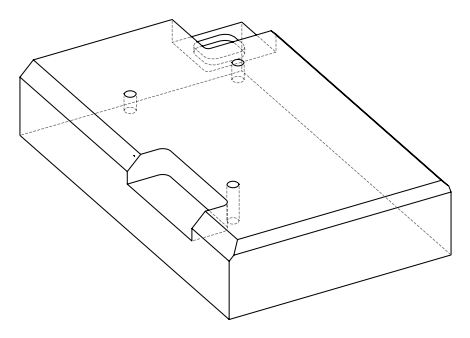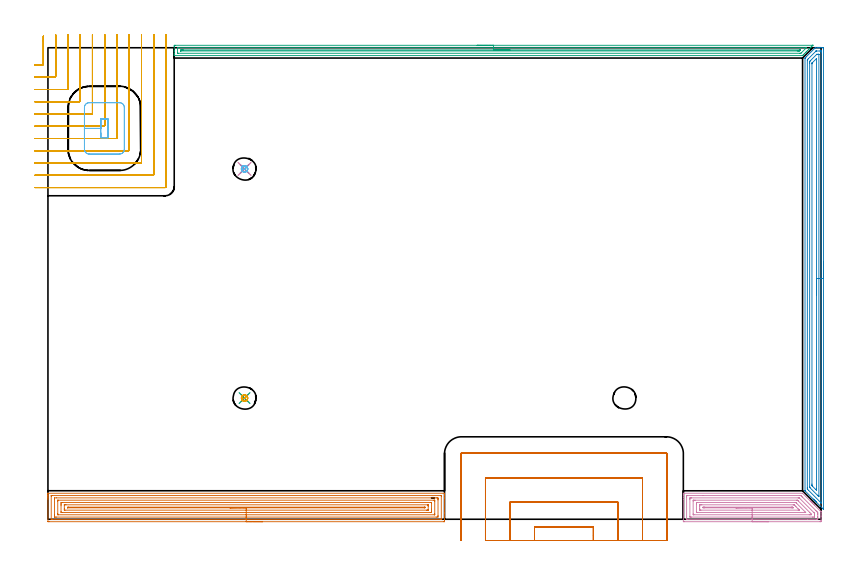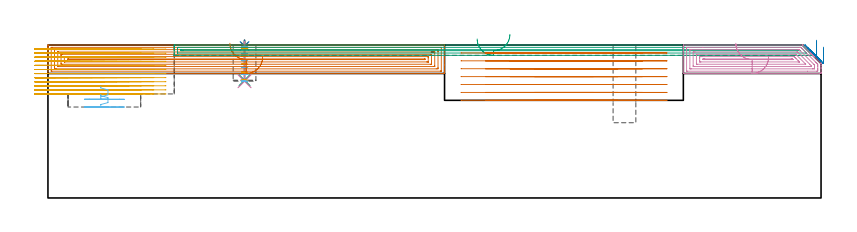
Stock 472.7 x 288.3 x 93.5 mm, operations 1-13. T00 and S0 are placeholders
(PLAN: 15 operations, 7 tool changes, 84.8 min)
(1 SPOT_DRILL | STEP1POCKET | NXT0321_9005460120000 | 0.03 min | 3 mm3)
(2 SPOT_DRILL_1 | STEP1POCKET_2 | NXT0321_9005460120000 | 0.03 min | 2 mm3)
(3 DRILL_BLIND_HOLE_INTO_CENTER | STEP1POCKET | NXT0301_128 | 0.1 min | 2297 mm3)
(4 DRILL_BLIND_HOLE_INTO_CENTER_1 | STEP1POCKET_2 | NXT0301_128 | 0.1 min | 2365 mm3)
(5 MILL_ROUGH_BLIND_HOLE_CONTOUR | STEP1POCKET | NXT0201_010 | Spiral | 0.4 min | 958 mm3)
(6 MILL_ROUGH_BLIND_HOLE_CONTOUR_1 | STEP1POCKET_2 | NXT0201_010 | Spiral | 0.48 min | 981 mm3)
(7 AREA_MILL | FG_CHAMFER_SURFACE | UGT0205_001 | 13.79 min | 37856 mm3)
(8 AREA_MILL_1 | FG_CHAMFER_SURFACE_1 | UGT0205_001 | 9.08 min | 18333 mm3)
(9 AREA_MILL_2 | FG_CHAMFER_SURFACE_2 | UGT0205_001 | 9.46 min | 7741 mm3)
(10 AREA_MILL_3 | FG_CHAMFER_SURFACE_3 | UGT0205_001 | 4.71 min | 13104 mm3)
(11 MILL_CORNER_NOTCH_RECTANGULAR | CORNER_NOTCH_RECTANGULAR | NXT0201_010 | Follow Part, ap 2.5, ae 75% | 29.21 min | 208651 mm3)
(12 MILL_RECTANGULAR_POCKET | POCKET_RECTANGULAR_STRAIGHT | UGT0201_094 | Follow Part, ap 5, ae 75% | 0.85 min | 17128 mm3)
(13 MILL_SLOT | SLOT_PARTIAL_RECTANGULAR | UGT0201_094 | Follow Part, ap 5, ae 75% | 15.19 min | 244920 mm3)
(14 MILL_BLIND_HOLE_FROM_SOLID_MATERIAL | STEP1POCKET_1 | NXT0201_010 | Spiral | 1.18 min | 7179 mm3)
(15 BORE_BLIND_HOLE | STEP1POCKET_1 | UGT0332_073 | 0.2 min | 0 mm3)
(TOOL NXT0321_9005460120000 | NC Spot Drill, 142deg, 12mm, Carbide, Uncoated | D12 PA142 FL30 Z2)
(TOOL NXT0301_128 | Carbide Drill 12mm [861.1-1200-036A1-GP GC34] | D12 PA150 FL37.4 Z2)
(TOOL NXT0201_010 | ENDMILL 10mm [2P460-1000-NA 1630] | D10 FL30 Z6)
(TOOL UGT0205_001 | Chamfer Mill 20 x 3 x 45 deg. | D20 FL50 Z2)
(TOOL UGT0201_094 | End mill 20 mm | D20 FL38 Z4)
(TOOL UGT0332_073 | 13.8 mm Rough Boring Bar | D13.8)
(OP 1 SPOT_DRILL)
G17 G21 G94 G90
T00 M6
G54
G17 G0 G90 X120.2 Y74.1 S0 M3
G43 Z103.5 H0
G94 G81 G98 Z92.902 F250. R96.5
G80
M5
M2
(OP 2 SPOT_DRILL_1)
G17 G21 G94 G90
T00 M6
G54
G17 G0 G90 X120.2 Y214.2 S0 M3
G43 Z103.5 H0
G94 G81 G98 Z92.902 F250. R96.5
G80
M5
M2
(OP 3 DRILL_BLIND_HOLE_INTO_CENTER)
G17 G21 G94 G90
T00 M6
G54
G17 G0 G90 X120.2 Y74.1 S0 M3
G43 Z103.5 H1
G94 G81 G98 Z72. F250. R95.5
G80
M5
M2
(OP 4 DRILL_BLIND_HOLE_INTO_CENTER_1)
G17 G21 G94 G90
T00 M6
G54
G17 G0 G90 X120.2 Y214.2 S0 M3
G43 Z103.5 H1
G94 G81 G98 Z71.4 F250. R95.5
G80
M5
M2
(OP 5 MILL_ROUGH_BLIND_HOLE_CONTOUR)
G17 G21 G94 G90
T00 M6
G54
G17 G0 G90 X120.2 Y74.1 S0 M3
G43 Z103.5 H1
Z91.6
G94 G3 X120.716 Y75.534 R0.81 F250.
X118.698 Y75.343 R1.434
X118.957 Y72.598 R1.95
X118.698 Y75.343 R-1.95
X118.827 Y73.97 R0.975
X120.2 Y74.1 R0.975
G0 Z86.7
G3 X120.716 Y75.534 R0.81
X118.698 Y75.343 R1.434
X118.957 Y72.598 R1.95
X118.698 Y75.343 R-1.95
X118.827 Y73.97 R0.975
X120.2 Y74.1 R0.975
G0 Z81.8
G3 X120.716 Y75.534 R0.81
X118.698 Y75.343 R1.434
X118.957 Y72.598 R1.95
X118.698 Y75.343 R-1.95
X118.827 Y73.97 R0.975
X120.2 Y74.1 R0.975
G0 Z76.9
G3 X120.716 Y75.534 R0.81
X118.698 Y75.343 R1.434
X118.957 Y72.598 R1.95
X118.698 Y75.343 R-1.95
X118.827 Y73.97 R0.975
X120.2 Y74.1 R0.975
G0 Z72.
G3 X120.716 Y75.534 R0.81
X118.698 Y75.343 R1.434
X118.957 Y72.598 R1.95
X118.698 Y75.343 R-1.95
X118.827 Y73.97 R0.975
X120.2 Y74.1 R0.975
G0 Z103.5
M5
M2
(OP 6 MILL_ROUGH_BLIND_HOLE_CONTOUR_1)
G17 G21 G94 G90
T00 M6
G54
G17 G0 G90 X120.2 Y214.2 S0 M3
G43 Z103.5 H1
Z92.317
G94 G3 X120.716 Y215.634 R0.81 F250.
X118.698 Y215.443 R1.434
X118.957 Y212.698 R1.95
X118.698 Y215.443 R-1.95
X118.827 Y214.07 R0.975
X120.2 Y214.2 R0.975
G0 Z88.133
G3 X120.716 Y215.634 R0.81
X118.698 Y215.443 R1.434
X118.957 Y212.698 R1.95
X118.698 Y215.443 R-1.95
X118.827 Y214.07 R0.975
X120.2 Y214.2 R0.975
G0 Z83.95
G3 X120.716 Y215.634 R0.81
X118.698 Y215.443 R1.434
X118.957 Y212.698 R1.95
X118.698 Y215.443 R-1.95
X118.827 Y214.07 R0.975
X120.2 Y214.2 R0.975
G0 Z79.767
G3 X120.716 Y215.634 R0.81
X118.698 Y215.443 R1.434
X118.957 Y212.698 R1.95
X118.698 Y215.443 R-1.95
X118.827 Y214.07 R0.975
X120.2 Y214.2 R0.975
G0 Z75.583
G3 X120.716 Y215.634 R0.81
X118.698 Y215.443 R1.434
X118.957 Y212.698 R1.95
X118.698 Y215.443 R-1.95
X118.827 Y214.07 R0.975
X120.2 Y214.2 R0.975
G0 Z71.4
G3 X120.716 Y215.634 R0.81
X118.698 Y215.443 R1.434
X118.957 Y212.698 R1.95
X118.698 Y215.443 R-1.95
X118.827 Y214.07 R0.975
X120.2 Y214.2 R0.975
G0 Z103.5
M5
M2
(OP 7 AREA_MILL)
G17 G21 G94 G90
T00 M6
G54
G17 G0 G90 X131.25 Y-1.5 S1061 M3
G43 Z103.5 H0
Z86.1
G94 G1 X131.212 Z85.228 F250.
X131.098 Z84.364
X130.909 Z83.512
X130.647 Z82.68
X130.313 Z81.874
X129.91 Z81.1
X129.442 Z80.364
X128.91 Z79.672
X128.321 Z79.029
X127.678 Z78.44
X126.986 Z77.908
X126.25 Z77.44
X125.476 Z77.037
X124.67 Z76.703
X123.838 Z76.441
X122.986 Z76.252
X122.122 Z76.138
X121.25 Z76.1
X0.621
X0.106 Y-1.495 Z76.103
X0.01 Y-1.492 Z76.106
X0. Y-1.391 Z76.207
Y12.286 Z89.881
Y12.895 Z90.489
Y13.43 Z91.026
Y13.771 Z91.367
Y14.306 Z91.902
Y14.647 Z92.242
Y15.33 Z92.929
Y15.607 Z93.206
X0.003 Y15.755 Z93.348
X0.01 Y15.897 Z93.488
X0.174 Y15.9 Z93.5
X242.326
X242.49 Y15.897 Z93.488
X242.497 Y15.756 Z93.348
X242.5 Y15.606 Z93.206
Y15.329 Z92.929
Y14.647 Z92.242
Y13.43 Z91.026
Y12.895 Z90.489
Y3.829 Z81.427
Y-0.247 Z77.35
Y-0.515 Z77.083
X242.495 Y-1.123 Z76.474
X242.49 Y-1.493 Z76.105
X242.26 Y-1.497 Z76.102
X241.879 Y-1.5 Z76.1
X121.25
Y-0.086 Z77.514
X2.408 Y-0.085 Z77.515
X2.242 Y-0.084 Z77.516
X2.054 Y-0.08 Z77.52
X2.015 Y-0.079 Z77.521
X2.009 Y-0.054 Z77.546
X2.005 Y-0.023 Z77.578
X2.001 Y0.152 Z77.752
X2. Y14.17 Z91.77
X2.002 Y14.304 Z91.904
X2.006 Y14.411 Z92.011
X2.01 Y14.476 Z92.076
X2.045 Y14.479 Z92.079
X2.408 Y14.484 Z92.084
X2.573 Y14.485 Z92.085
X240.092
X240.258 Y14.484 Z92.084
X240.446 Y14.48 Z92.08
X240.485 Y14.479 Z92.079
X240.491 Y14.454 Z92.054
X240.495 Y14.422 Z92.022
X240.499 Y14.248 Z91.848
X240.5 Y0.229 Z77.829
X240.498 Y0.096 Z77.696
X240.494 Y-0.011 Z77.589
X240.49 Y-0.076 Z77.524
X240.455 Y-0.079 Z77.521
X240.092 Y-0.084 Z77.516
X239.927 Y-0.085 Z77.515
X121.25 Y-0.086 Z77.514
Y1.328 Z78.928
X5.089 Y1.329 Z78.929
X4.374 Y1.33 Z78.93
X4.195 Y1.332 Z78.932
X4.024 Y1.335 Z78.935
X4.01 Y1.505 Z79.105
X4.003 Y1.693 Z79.293
X4. Y2.381 Z79.981
Y2.572 Z80.172
X4.001 Y12.209 Z89.809
X4.01 Y12.895 Z90.495
X4.022 Y13.064 Z90.664
X5.089 Y13.071 Z90.671
X237.411
X238.126 Y13.07 Z90.67
X238.305 Y13.068 Z90.668
X238.476 Y13.065 Z90.665
X238.49 Y12.895 Z90.495
X238.497 Y12.707 Z90.307
X238.5 Y12.019 Z89.619
Y11.828 Z89.428
X238.499 Y2.191 Z79.791
X238.49 Y1.505 Z79.105
X238.478 Y1.336 Z78.936
X237.411 Y1.329 Z78.929
X121.25 Y1.328 Z78.928
Y2.743 Z80.343
X6.507
X6.143 Y2.744 Z80.344
X6.081 Y2.746 Z80.346
X6.023 Y2.749 Z80.349
X6.01 Y2.831 Z80.431
X6. Y3.24 Z80.84
Y3.257 Z80.857
Y11.125 Z88.725
X6.003 Y11.572 Z89.172
X6.006 Y11.625 Z89.225
X6.009 Y11.646 Z89.246
X6.037 Y11.65 Z89.25
X6.176 Y11.654 Z89.254
X6.351 Y11.657 Z89.257
X235.993
X236.357 Y11.656 Z89.256
X236.419 Y11.654 Z89.254
X236.477 Y11.651 Z89.251
X236.49 Y11.569 Z89.169
X236.5 Y11.16 Z88.76
Y11.143 Z88.743
Y3.275 Z80.875
X236.497 Y2.828 Z80.428
X236.494 Y2.775 Z80.375
X236.491 Y2.754 Z80.354
X236.463 Y2.75 Z80.35
X236.324 Y2.745 Z80.345
X236.149 Y2.743 Z80.343
X121.25
Y4.157 Z81.757
X8.639
X8.223 Y4.161 Z81.761
X8.024 Y4.164 Z81.764
X8.01 Y4.275 Z81.875
X8.002 Y4.782 Z82.382
X8. Y8.288 Z85.888
Y9.164 Z86.764
X8.002 Y9.39 Z86.99
X8.009 Y10.031 Z87.631
X8.02 Y10.236 Z87.836
X8.687 Y10.243 Z87.843
X233.861
X234.277 Y10.239 Z87.839
X234.476 Y10.236 Z87.836
X234.49 Y10.125 Z87.725
X234.498 Y9.618 Z87.218
X234.5 Y6.112 Z83.712
Y5.236 Z82.836
X234.498 Y5.01 Z82.61
X234.491 Y4.368 Z81.968
X234.48 Y4.164 Z81.764
X233.813 Y4.157 Z81.757
X121.25
Y5.571 Z83.171
X10.45 Y5.572 Z83.172
X10.129 Y5.573 Z83.173
X10.038 Y5.576 Z83.176
X10.016 Y5.578 Z83.178
X10.01 Y5.586 Z83.186
X10.006 Y5.621 Z83.221
X10.002 Y5.739 Z83.339
X10.001 Y5.886 Z83.486
X10. Y6.327 Z83.927
X10.001 Y8.735 Z86.335
X10.003 Y8.79 Z86.39
X10.008 Y8.816 Z86.416
X10.012 Y8.822 Z86.422
X10.023 Y8.824 Z86.424
X10.13 Y8.827 Z86.427
X10.45 Y8.829 Z86.429
X11.022
X232.05 Y8.828 Z86.428
X232.371 Y8.827 Z86.427
X232.462 Y8.824 Z86.424
X232.484 Y8.822 Z86.422
X232.49 Y8.814 Z86.414
X232.494 Y8.779 Z86.379
X232.498 Y8.661 Z86.261
X232.499 Y8.514 Z86.114
X232.5 Y8.073 Z85.673
X232.499 Y5.665 Z83.265
X232.497 Y5.61 Z83.21
X232.492 Y5.584 Z83.184
X232.488 Y5.578 Z83.178
X232.477 Y5.576 Z83.176
X232.37 Y5.573 Z83.173
X232.05 Y5.571 Z83.171
X231.478
X121.25
Y6.985 Z84.585
X12.237 Y6.986 Z84.586
X12.007 Y6.988 Z84.588
X12.004 Y6.99 Z84.59
X12.002 Y6.993 Z84.593
X12.165 Y7.408 Z85.008
X12.237 Y7.411 Z85.011
X12.466 Y7.414 Z85.014
X230.263
X230.493 Y7.412 Z85.012
X230.496 Y7.41 Z85.01
X230.499 Y7.406 Z85.006
X230.49 Y7.084 Z84.684
X230.473 Y6.992 Z84.592
X230.263 Y6.988 Z84.588
X230.035 Y6.986 Z84.586
X121.25 Y6.985 Z84.585
X120.378 Z84.623
X119.514 Z84.737
X118.662 Z84.926
X117.83 Z85.188
X117.024 Z85.522
X116.25 Z85.925
X115.514 Z86.394
X114.822 Z86.925
X114.179 Z87.514
X113.59 Z88.157
X113.058 Z88.85
X112.59 Z89.585
X112.187 Z90.359
X111.853 Z91.165
X111.591 Z91.997
X111.402 Z92.849
X111.288 Z93.714
X111.25 Z94.585
G0 Z103.5
M5
M2
(OP 8 AREA_MILL_1)
G17 G21 G94 G90
T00 M6
G54
G17 G0 G90 X474.2 Y157.2 S1061 M3
G43 Z103.5 H0
Z92.2
G94 G1 Y157.162 Z91.328 F250.
Y157.048 Z90.463
Y156.859 Z89.612
Y156.597 Z88.78
Y156.263 Z87.974
Y155.86 Z87.2
Y155.392 Z86.464
Y154.86 Z85.772
Y154.271 Z85.129
Y153.628 Z84.54
Y152.936 Z84.008
Y152.2 Z83.54
Y151.426 Z83.137
Y150.62 Z82.803
Y149.788 Z82.541
Y148.936 Z82.352
Y148.072 Z82.238
Y147.2 Z82.2
Y6.254
X474.193 Y6.119 Z82.206
X474.048 Y6.254 Z82.351
X473.832 Y6.468 Z82.568
X473.812 Y6.488 Z82.588
X470.031 Y10.268 Z86.367
X469.865 Y10.432 Z86.529
X469.706 Y10.593 Z86.692
X469.585 Y10.714 Z86.813
X469.427 Y10.871 Z86.968
X469.275 Y11.024 Z87.123
X469.139 Y11.16 Z87.259
X468.988 Y11.309 Z87.407
X468.843 Y11.455 Z87.554
X468.693 Y11.606 Z87.705
X468.55 Y11.748 Z87.846
X468.412 Y11.887 Z87.985
X468.246 Y12.052 Z88.151
X468.112 Y12.186 Z88.285
X467.981 Y12.318 Z88.417
X462.903 Y17.397 Z93.497
X462.901 Y17.401 Z93.499
X462.9 Y17.405 Z93.5
Y281.902
X462.904 Y281.994 Z93.489
X462.964 Y282.065 Z93.433
X463.545 Y282.645 Z92.855
X468.896 Y287.997 Z87.502
X468.988 Y288.091 Z87.408
X469.195 Y288.295 Z87.205
X469.201 Y288.299 Z87.198
X470.575 Y288.3 Z85.824
X471.181 Z85.215
X471.484 Z84.913
X472.058 Z84.339
X472.361 Z84.037
X472.935 Z83.46
X473.525 Z82.871
X473.812 Y288.297 Z82.584
X474.191 Y288.29 Z82.204
X474.196 Y288.091 Z82.201
X474.199 Y287.7
X474.2 Y147.2 Z82.2
X472.786 Z83.614
X472.785 Y10.268 Z83.615
X472.782 Y10.043 Z83.618
X472.779 Y9.99 Z83.621
X472.778 Y9.984 Z83.622
X472.761 Y9.997 Z83.639
X472.713 Y10.041 Z83.687
X472.482 Y10.268 Z83.918
X465.042 Y17.707 Z91.358
X464.455 Y18.297 Z91.945
X464.369 Y18.388 Z92.031
X464.321 Y18.441 Z92.079
X464.32 Y18.483 Z92.08
X464.317 Y18.667 Z92.083
X464.314 Y19.037 Z92.086
Y19.189
X464.315 Y280.411 Z92.085
X464.316 Y280.563 Z92.084
X464.321 Y280.932 Z92.079
X464.33 Y280.969 Z92.07
X464.355 Y280.998 Z92.045
X464.403 Y281.05 Z91.997
X464.483 Y281.132 Z91.917
X464.805 Y281.456 Z91.595
X469.427 Y286.077 Z86.973
X469.572 Y286.219 Z86.828
X469.626 Y286.269 Z86.774
X469.649 Y286.287 Z86.751
X469.677 Y286.29 Z86.723
X469.928 Y286.298 Z86.472
X472.058 Y286.3 Z84.342
X472.557 Z83.843
X472.72 Y286.297 Z83.68
X472.747 Y286.295 Z83.653
X472.772 Y286.291 Z83.628
X472.779 Y286.259 Z83.621
X472.783 Y286.07 Z83.617
X472.785 Y285.916 Z83.615
X472.786 Y285.175 Z83.614
Y147.2
X471.372 Z85.028
X471.371 Y14.535 Z85.029
X471.37 Y13.837 Z85.03
X471.365 Z85.035
X471.181 Y14.019 Z85.219
X470.47 Y14.729 Z85.93
X465.919 Y19.28 Z90.481
X465.822 Y19.38 Z90.578
X465.774 Y19.433 Z90.626
X465.752 Y19.459 Z90.648
X465.735 Y19.501 Z90.665
X465.731 Y19.887 Z90.669
X465.729 Y20.081 Z90.671
Y278.973
X465.731 Y279.671 Z90.669
X465.733 Y279.861 Z90.667
X465.736 Y279.924 Z90.664
X465.775 Y279.966 Z90.625
X465.919 Y280.117 Z90.481
X466.139 Y280.34 Z90.261
X466.362 Y280.563 Z90.038
X469.932 Y284.132 Z86.468
X470.059 Y284.252 Z86.341
X470.095 Y284.284 Z86.305
X470.146 Y284.293 Z86.254
X470.304 Y284.296 Z86.096
X471.016 Y284.3 Z85.384
X471.181 Y284.298 Z85.219
X471.346 Y284.292 Z85.054
X471.363 Y284.29 Z85.037
X471.366 Y284.28 Z85.034
X471.369 Y284.248 Z85.031
X471.371 Y284.196 Z85.029
Y284.132
X471.372 Y147.2 Z85.028
X469.957 Z86.443
Y18.65
X469.955 Y18.297 Z86.445
X469.95 Y17.764 Z86.45
X469.427 Y18.229 Z86.973
X469.353 Y18.297 Z87.047
X467.568 Y20.081 Z88.832
X467.459 Y20.192 Z88.941
X467.232 Y20.429 Z89.168
X467.149 Y20.525 Z89.251
X467.147 Y20.554 Z89.253
X467.144 Y20.619 Z89.256
X467.143 Y20.973 Z89.257
Y21.513
Y278.427
X467.144 Y278.779 Z89.256
X467.146 Y278.846 Z89.254
X467.149 Y278.877 Z89.251
X467.164 Y278.903 Z89.236
X467.247 Y278.993 Z89.153
X467.354 Y279.104 Z89.046
X469.791 Y281.543 Z86.609
X469.842 Y281.592 Z86.558
X469.929 Y281.673 Z86.471
X469.95 Y281.689 Z86.45
X469.952 Y281.68 Z86.448
X469.955 Y281.633 Z86.445
X469.957 Y281.567 Z86.443
Y281.456
Y147.2
Y146.328 Z86.481
Y145.464 Z86.595
Y144.612 Z86.783
Y143.78 Z87.046
Y142.974 Z87.38
Y142.2 Z87.782
Y141.464 Z88.251
Y140.772 Z88.782
Y140.129 Z89.372
Y139.54 Z90.015
Y139.008 Z90.707
Y138.54 Z91.443
Y138.137 Z92.216
Y137.803 Z93.022
Y137.541 Z93.854
Y137.352 Z94.706
Y137.238 Z95.571
Y137.2 Z96.443
G0 Z103.5
M5
M2
(OP 9 AREA_MILL_2)
G17 G21 G94 G90
T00 M6
G54
G17 G0 G90 X262.45 Y289.8 S1061 M3
G43 Z103.5 H0
Z97.2
G94 G1 X262.488 Z96.328 F250.
X262.602 Z95.464
X262.791 Z94.612
X263.053 Z93.78
X263.387 Z92.974
X263.79 Z92.2
X264.258 Z91.464
X264.79 Z90.772
X265.379 Z90.129
X266.022 Z89.54
X266.714 Z89.008
X267.45 Z88.54
X268.224 Z88.137
X269.03 Z87.803
X269.862 Z87.541
X270.714 Z87.352
X271.578 Z87.238
X272.45 Z87.2
X467.423
X467.684 Y289.796 Z87.204
X467.685 Y289.795
X467.684 Y289.784 Z87.216
X467.537 Y289.637 Z87.363
X467.206 Y289.304 Z87.692
X466.676 Y288.776 Z88.224
X466.321 Y288.419 Z88.577
X465.815 Y287.915 Z89.085
X465.436 Y287.535 Z89.462
X464.954 Y287.054 Z89.946
X464.552 Y286.65 Z90.346
X464.411 Y286.51 Z90.489
X464.108 Y286.208 Z90.792
X463.667 Y285.765 Z91.231
X463.518 Y285.617 Z91.382
X463.232 Y285.332 Z91.668
X462.782 Y284.881 Z92.116
X462.304 Y284.404 Z92.596
X461.898 Y283.996 Z93.001
X461.732 Y283.832 Z93.168
X461.584 Y283.684 Z93.315
X461.412 Y283.515 Z93.479
X461.395 Y283.504 Z93.489
X461.287 Y283.5 Z93.5
X77.364
X77.208 Y283.503 Z93.488
X77.2 Y283.52 Z93.471
Y283.865 Z93.134
Y284.229 Z92.77
Y284.881 Z92.114
Y286.091 Z90.906
Y286.65 Z90.344
Y289.025 Z87.972
X77.203 Y289.304 Z87.692
X77.209 Y289.791 Z87.205
X77.316 Y289.794 Z87.203
X77.811 Y289.8 Z87.2
X272.45
Y288.386 Z88.614
X463.518 Y288.385 Z88.615
X463.553
X463.811 Y288.371 Z88.629
X463.783 Y288.339 Z88.661
X463.694 Y288.245 Z88.755
X460.839 Y285.389 Z91.611
X460.582 Y285.136 Z91.864
X460.367 Y284.929 Z92.071
X459.946 Y284.915 Z92.085
X459.912
X79.597
X79.562
X79.21 Y284.934 Z92.066
X79.205 Y285.037 Z91.963
X79.201 Y285.273 Z91.727
Y287.927 Z89.073
X79.206 Y288.32 Z88.68
X79.21 Y288.37 Z88.63
X79.225 Y288.379 Z88.621
X79.275 Y288.383 Z88.617
X79.382 Y288.385 Z88.615
X272.45 Y288.386 Z88.614
Y286.972 Z90.028
X459.623 Y286.971 Z90.029
X459.742 Y286.969 Z90.031
X459.946 Y286.964 Z90.036
X459.953 Y286.961 Z90.039
X459.952 Y286.956 Z90.044
X459.946 Y286.947 Z90.053
X459.798 Y286.797 Z90.203
X459.649 Y286.65 Z90.35
X459.349 Y286.358 Z90.643
X459.328 Y286.339 Z90.661
X459.296 Y286.335 Z90.665
X459.216 Y286.332 Z90.668
X459.054 Y286.33 Z90.67
X458.485 Y286.329 Z90.671
X458.161
X81.274
X81.235 Y286.33 Z90.67
X81.214 Y286.332 Z90.668
X81.21 Y286.334 Z90.666
X81.207 Y286.35 Z90.65
X81.203 Y286.47 Z90.53
X81.204 Y286.65 Z90.35
X81.209 Y286.822 Z90.178
X81.229 Y286.965 Z90.035
X81.382 Y286.966 Z90.034
X81.952 Y286.971 Z90.029
X82.275
X82.843 Y286.972 Z90.028
X272.45
X273.322 Z90.067
X274.187 Z90.18
X275.038 Z90.369
X275.87 Z90.632
X276.676 Z90.965
X277.45 Z91.368
X278.186 Z91.837
X278.878 Z92.368
X279.521 Z92.957
X280.11 Z93.601
X280.642 Z94.293
X281.11 Z95.028
X281.513 Z95.802
X281.847 Z96.608
X282.109 Z97.44
X282.298 Z98.292
X282.412 Z99.157
X282.45 Z100.028
G0 Z103.5
M5
M2
(OP 10 AREA_MILL_3)
G17 G21 G94 G90
T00 M6
G54
G17 G0 G90 X440.6 Y-1.5 S1061 M3
G43 Z103.5 H0
Z86.1
G94 G1 X440.562 Z85.228 F250.
X440.448 Z84.364
X440.259 Z83.512
X439.997 Z82.68
X439.663 Z81.874
X439.26 Z81.1
X438.792 Z80.364
X438.26 Z79.672
X437.671 Z79.029
X437.028 Z78.44
X436.336 Z77.909
X435.6 Z77.44
X434.826 Z77.037
X434.02 Z76.703
X433.188 Z76.441
X432.336 Z76.252
X431.472 Z76.138
X430.6 Z76.1
X389.104
X388.59 Y-1.495 Z76.103
X388.51 Y-1.492 Z76.106
X388.5 Y-1.406 Z76.191
Y12.019 Z89.613
Y13.46 Z91.057
Y14.647 Z92.242
Y15.268 Z92.867
Y15.633 Z93.232
X388.503 Y15.769 Z93.361
X388.51 Y15.898 Z93.488
X388.658 Y15.9 Z93.5
X461.387
X461.397 Y15.897 Z93.496
X461.406 Y15.893 Z93.492
X466.159 Y11.143 Z88.738
X466.295 Y11.006 Z88.604
X466.457 Y10.844 Z88.442
X466.598 Y10.704 Z88.3
X466.741 Y10.56 Z88.158
X466.887 Y10.414 Z88.011
X467.036 Y10.266 Z87.862
X467.187 Y10.114 Z87.711
X467.318 Y9.983 Z87.581
X467.474 Y9.828 Z87.423
X467.976 Y9.324 Z86.924
X468.229 Y9.072 Z86.67
X468.35 Y8.952 Z86.548
X468.681 Y8.619 Z86.219
X472.69 Y4.609 Z82.207
X472.699 Y4.597 Z82.195
X472.7 Y4.572 Z82.171
Y3.257 Z80.852
Y2.071 Z79.667
Y1.505 Z79.099
Y-0.84 Z76.756
X472.696 Y-1.123 Z76.473
X472.69 Y-1.492 Z76.104
X472.475 Y-1.496 Z76.102
X472.096 Y-1.5 Z76.1
X430.6
Y-0.086 Z77.514
X390.889 Y-0.085 Z77.515
X390.723 Y-0.084 Z77.516
X390.545 Y-0.079 Z77.521
X390.509 Y-0.077 Z77.523
X390.505 Y-0.053 Z77.547
X390.503 Y-0.025 Z77.575
X390.5 Y0.135 Z77.735
Y13.276 Z90.876
X390.504 Y13.771 Z91.371
X390.509 Y14.144 Z91.744
X390.535 Y14.479 Z92.079
X390.889 Y14.483 Z92.083
X391.054 Y14.485 Z92.085
X400.403 Y14.486 Z92.086
X459.767 Y14.485 Z92.085
X460.131 Y14.483 Z92.083
X460.312 Y14.48 Z92.08
X460.353 Y14.479 Z92.079
X460.402 Y14.437 Z92.037
X460.495 Y14.352 Z91.952
X461.079 Y13.771 Z91.371
X461.387 Y13.463 Z91.063
X469.418 Y5.432 Z83.032
X469.839 Y5.01 Z82.61
X470.311 Y4.532 Z82.132
X470.69 Y4.134 Z81.734
X470.697 Y3.754 Z81.354
X470.699 Y3.257 Z80.857
X470.7 Y2.875 Z80.475
Y1.505 Z79.105
Y1.124 Z78.724
X470.696 Y0.629 Z78.229
X470.691 Y0.256 Z77.856
X470.665 Y-0.079 Z77.521
X470.311 Y-0.083 Z77.517
X470.146 Y-0.085 Z77.515
X464.422 Y-0.086 Z77.514
X430.6
Y1.328 Z78.928
X393.566 Y1.329 Z78.929
X392.851 Y1.332 Z78.932
X392.674 Y1.335 Z78.935
X392.51 Y1.341 Z78.941
X392.505 Y1.505 Z79.105
X392.501 Y1.675 Z79.275
X392.5 Y12.189 Z89.789
X392.505 Y12.895 Z90.495
X392.507 Y13.059 Z90.659
X392.674 Y13.064 Z90.664
X393.387 Y13.07 Z90.67
X393.566 Y13.071 Z90.671
X458.71
X458.89 Y13.069 Z90.669
X459.249 Y13.064 Z90.664
X459.33 Y13.06 Z90.66
X459.354 Y13.039 Z90.639
X459.406 Y12.991 Z90.591
X459.506 Y12.895 Z90.495
X459.602 Y12.799 Z90.399
X468.266 Y4.134 Z81.734
X468.526 Y3.871 Z81.471
X468.673 Y3.716 Z81.316
X468.69 Y3.428 Z81.028
X468.696 Y3.257 Z80.857
X468.699 Y3.087 Z80.687
X468.7 Y2.381 Z79.981
Y2.211 Z79.811
X468.695 Y1.505 Z79.105
X468.693 Y1.341 Z78.941
X468.526 Y1.336 Z78.936
X467.813 Y1.33 Z78.93
X467.634 Y1.329 Z78.929
X430.6 Y1.328 Z78.928
Y2.743 Z80.343
X394.982 Y2.744 Z80.344
X394.63 Y2.747 Z80.347
X394.566 Y2.75 Z80.35
X394.51 Y2.755 Z80.355
X394.5 Y3.257 Z80.857
X394.501 Y11.143 Z88.743
X394.51 Y11.56 Z89.16
X394.521 Y11.65 Z89.25
X394.652 Y11.653 Z89.253
X394.828 Y11.656 Z89.256
X395.351 Y11.657 Z89.257
X395.719
X457.818
X458.188 Y11.655 Z89.255
X458.25 Y11.653 Z89.253
X458.279 Y11.651 Z89.251
X458.381 Y11.558 Z89.158
X458.605 Y11.343 Z88.943
X458.71 Y11.241 Z88.841
X465.849 Y4.102 Z81.702
X466.684 Y3.257 Z80.857
X466.69 Y2.84 Z80.44
X466.679 Y2.749 Z80.349
X466.548 Y2.747 Z80.347
X466.372 Y2.744 Z80.344
X465.849 Y2.743 Z80.343
X465.481
X430.6
Y4.157 Z81.757
X397.112
X396.698 Y4.164 Z81.764
X396.51 Y4.172 Z81.772
X396.507 Y4.281 Z81.881
X396.501 Y4.757 Z82.357
Y9.39 Z86.99
X396.504 Y10.011 Z87.611
X396.51 Y10.221 Z87.821
X396.519 Y10.237 Z87.837
X396.54 Y10.239 Z87.839
X396.593 Y10.241 Z87.841
X396.702 Y10.242 Z87.842
X456.949 Y10.243 Z87.843
X457.166 Y10.241 Z87.841
X457.219 Y10.239 Z87.839
X457.242 Y10.237 Z87.837
X457.294 Y10.196 Z87.796
X457.508 Y9.988 Z87.588
X457.818 Y9.684 Z87.284
X463.172 Y4.33 Z81.93
X463.269 Y4.231 Z81.831
X463.284 Y4.214 Z81.814
X463.324 Y4.166 Z81.766
X463.172 Y4.158 Z81.758
X463.147
X430.6 Y4.157 Z81.757
Y5.571 Z83.171
X399.241 Y5.572 Z83.172
X398.921 Y5.573 Z83.173
X398.6 Y5.576 Z83.176
X398.518 Y5.578 Z83.178
X398.51 Y5.639 Z83.239
X398.505 Y5.748 Z83.348
X398.502 Y5.886 Z83.486
X398.5 Y6.299 Z83.899
Y7.638 Z85.238
Y8.051 Z85.651
X398.503 Y8.514 Z86.114
X398.507 Y8.72 Z86.32
X398.51 Y8.817 Z86.417
X398.607 Y8.822 Z86.422
X398.921 Y8.825 Z86.425
X399.493 Y8.828 Z86.428
X399.813 Y8.829 Z86.429
X455.713 Y8.828 Z86.428
X456.033 Y8.826 Z86.426
X456.139 Y8.824 Z86.424
X456.219 Y8.821 Z86.421
X456.282 Y8.761 Z86.361
X456.535 Y8.514 Z86.114
X456.925 Y8.127 Z85.727
X457.414 Y7.638 Z85.238
X458.71 Y6.343 Z83.943
X459.166 Y5.886 Z83.486
X459.314 Y5.736 Z83.336
X459.428 Y5.617 Z83.217
X459.46 Y5.581 Z83.181
Y5.578 Z83.178
X459.442 Y5.576 Z83.176
X459.351 Y5.573 Z83.173
X459.03 Y5.571 Z83.171
X458.71
X430.6
Y6.985 Z84.585
X401.37 Y6.986 Z84.586
X401.143 Y6.988 Z84.588
X400.705 Y6.992 Z84.592
X400.51 Y7.005 Z84.605
X400.506 Y7.2 Z84.8
Y7.301 Z84.901
X400.51 Y7.395 Z84.995
X400.705 Y7.408 Z85.008
X400.936 Y7.411 Z85.011
X401.37 Y7.414 Z85.014
X401.598 Y7.415 Z85.015
X454.476 Y7.414 Z85.014
X454.703 Y7.413 Z85.013
X455.14 Y7.409 Z85.009
X455.168 Y7.408 Z85.008
X455.2 Y7.391 Z84.991
X455.268 Y7.328 Z84.928
X455.4 Y7.199 Z84.799
X455.526 Y7.07 Z84.67
X455.585 Y7.006 Z84.606
X455.594 Y6.991 Z84.591
X455.577
X455.14 Y6.987 Z84.587
X454.913 Y6.986 Z84.586
X454.476 Y6.985 Z84.585
X430.6
X429.728 Z84.623
X428.864 Z84.737
X428.012 Z84.926
X427.18 Z85.188
X426.374 Z85.522
X425.6 Z85.925
X424.864 Z86.394
X424.172 Z86.925
X423.529 Z87.514
X422.94 Z88.157
X422.408 Z88.85
X421.94 Z89.585
X421.537 Z90.359
X421.203 Z91.165
X420.941 Z91.997
X420.752 Z92.849
X420.638 Z93.714
X420.6 Z94.585
G0 Z103.5
M5
M2
(OP 11 MILL_CORNER_NOTCH_RECTANGULAR)
G17 G21 G94 G90
T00 M6
G54
G17 G0 G90 X-8. Y277.8 S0 M3
G43 Z103.5 H1
Z91.008
G94 G1 X-5. F250.
X-3.295 F500.
G3 X-2.8 Y278.295 R0.5
G1 Y292.442
Y295.442 F250.
G0 Z103.5
X-8. Y270.3
Z91.008
G1 X-5.
X4.205 F500.
G3 X4.7 Y270.795 R0.5
G1 Y293.3
Y296.3 F250.
G0 Z103.5
X-8. Y262.8
Z91.008
G1 X-5.
X11.705 F500.
G3 X12.2 Y263.295 R0.5
G1 Y293.3
Y296.3 F250.
G0 Z103.5
X-8. Y255.3
Z91.008
G1 X-5.
X19.205 F500.
G3 X19.7 Y255.795 R0.5
G1 Y293.3
Y296.3 F250.
G0 Z103.5
X-8. Y247.8
Z91.008
G1 X-5.
X26.704 F500.
G3 X27.2 Y248.296 R0.5
G1 Y293.3
Y296.3 F250.
G0 Z103.5
X-8. Y240.3
Z91.008
G1 X-5.
X34.204 F500.
G3 X34.7 Y240.796 R0.5
G1 Y293.3
Y296.3 F250.
G0 Z103.5
X-8. Y232.8
Z91.008
G1 X-5.
X41.704 F500.
G3 X42.2 Y233.296 R0.5
G1 Y293.3
Y296.3 F250.
G0 Z103.5
X-8. Y225.3
Z91.008
G1 X-5.
X49.204 F500.
G3 X49.7 Y225.796 R0.5
G1 Y293.3
Y296.3 F250.
G0 Z103.5
X-8. Y217.8
Z91.008
G1 X-5.
X56.704 F500.
G3 X57.2 Y218.296 R0.5
G1 Y225.796
Y293.3
Y296.3 F250.
G0 Z103.5
X-8. Y210.3
Z91.008
G1 X-5.
X64.204 F500.
G3 X64.7 Y210.796 R0.5
G1 Y218.296
Y293.3
X64.701 Y296.3 F250.
G0 Z103.5
X-8. Y202.8
Z91.008
G1 X-5.
X71.704 F500.
G3 X72.2 Y203.297 R0.5
G1 Y293.298
Y296.298 F250.
G0 Z103.5
X-8. Y277.8
Z88.517
G1 X-5.
X-3.294 F500.
G3 X-2.8 Y278.294 R0.5
G1 Y292.442
Y295.442 F250.
G0 Z103.5
X-8. Y270.3
Z88.517
G1 X-5.
X4.205 F500.
G3 X4.7 Y270.795 R0.5
G1 Y293.3
Y296.3 F250.
G0 Z103.5
X-8. Y262.8
Z88.517
G1 X-5.
X11.705 F500.
G3 X12.2 Y263.295 R0.5
G1 Y293.3
Y296.3 F250.
G0 Z103.5
X-8. Y255.3
Z88.517
G1 X-5.
X19.205 F500.
G3 X19.7 Y255.795 R0.5
G1 Y293.3
Y296.3 F250.
G0 Z103.5
X-8. Y247.8
Z88.517
G1 X-5.
X26.705 F500.
G3 X27.2 Y248.295 R0.5
G1 Y293.3
Y296.3 F250.
G0 Z103.5
X-8. Y240.3
Z88.517
G1 X-5.
X34.204 F500.
G3 X34.7 Y240.796 R0.5
G1 Y293.3
Y296.3 F250.
G0 Z103.5
X-8. Y232.8
Z88.517
G1 X-5.
X41.704 F500.
G3 X42.2 Y233.296 R0.5
G1 Y293.3
Y296.3 F250.
G0 Z103.5
X-8. Y225.3
Z88.517
G1 X-5.
X49.204 F500.
G3 X49.7 Y225.796 R0.5
G1 Y293.3
Y296.3 F250.
G0 Z103.5
X-8. Y217.8
Z88.517
G1 X-5.
X56.704 F500.
G3 X57.2 Y218.296 R0.5
G1 Y293.3
Y296.3 F250.
G0 Z103.5
X-8. Y210.3
Z88.517
G1 X-5.
X64.204 F500.
G3 X64.7 Y210.796 R0.5
G1 Y293.3
Y296.3 F250.
G0 Z103.5
X-8. Y202.8
Z88.517
G1 X-5.
X71.704 F500.
G3 X72.2 Y203.297 R0.5
G1 Y293.3
Y296.3 F250.
G0 Z103.5
X-8. Y277.8
Z86.025
G1 X-5.
X-3.294 F500.
G3 X-2.8 Y278.294 R0.5
G1 Y292.442
Y295.442 F250.
G0 Z103.5
X-8. Y270.3
Z86.025
G1 X-5.
X4.205 F500.
G3 X4.7 Y270.795 R0.5
G1 Y293.3
Y296.3 F250.
G0 Z103.5
X-8. Y262.8
Z86.025
G1 X-5.
X11.705 F500.
G3 X12.2 Y263.295 R0.5
G1 Y293.3
Y296.3 F250.
G0 Z103.5
X-8. Y255.3
Z86.025
G1 X-5.
X19.205 F500.
G3 X19.7 Y255.795 R0.5
G1 Y293.3
Y296.3 F250.
G0 Z103.5
X-8. Y247.8
Z86.025
G1 X-5.
X26.705 F500.
G3 X27.2 Y248.295 R0.5
G1 Y293.3
Y296.3 F250.
G0 Z103.5
X-8. Y240.3
Z86.025
G1 X-5.
X34.204 F500.
G3 X34.7 Y240.796 R0.5
G1 Y293.3
Y296.3 F250.
G0 Z103.5
X-8. Y232.8
Z86.025
G1 X-5.
X41.704 F500.
G3 X42.2 Y233.296 R0.5
G1 Y293.3
Y296.3 F250.
G0 Z103.5
X-8. Y225.3
Z86.025
G1 X-5.
X49.204 F500.
G3 X49.7 Y225.796 R0.5
G1 Y293.3
Y296.3 F250.
G0 Z103.5
X-8. Y217.8
Z86.025
G1 X-5.
X56.704 F500.
G3 X57.2 Y218.296 R0.5
G1 Y293.3
Y296.3 F250.
G0 Z103.5
X-8. Y210.3
Z86.025
G1 X-5.
X64.204 F500.
G3 X64.7 Y210.796 R0.5
G1 Y293.3
Y296.3 F250.
G0 Z103.5
X-8. Y202.8
Z86.025
G1 X-5.
X71.704 F500.
G3 X72.2 Y203.297 R0.5
G1 Y293.3
Y296.3 F250.
G0 Z103.5
X-8. Y277.8
Z83.533
G1 X-5.
X-3.294 F500.
G3 X-2.8 Y278.294 R0.5
G1 Y292.442
Y295.442 F250.
G0 Z103.5
X-8. Y270.3
Z83.533
G1 X-5.
X4.205 F500.
G3 X4.7 Y270.795 R0.5
G1 Y293.3
Y296.3 F250.
G0 Z103.5
X-8. Y262.8
Z83.533
G1 X-5.
X11.705 F500.
G3 X12.2 Y263.295 R0.5
G1 Y293.3
Y296.3 F250.
G0 Z103.5
X-8. Y255.3
Z83.533
G1 X-5.
X19.205 F500.
G3 X19.7 Y255.795 R0.5
G1 Y293.3
Y296.3 F250.
G0 Z103.5
X-8. Y247.8
Z83.533
G1 X-5.
X26.705 F500.
G3 X27.2 Y248.295 R0.5
G1 Y293.3
Y296.3 F250.
G0 Z103.5
X-8. Y240.3
Z83.533
G1 X-5.
X34.204 F500.
G3 X34.7 Y240.796 R0.5
G1 Y293.3
Y296.3 F250.
G0 Z103.5
X-8. Y232.8
Z83.533
G1 X-5.
X41.704 F500.
G3 X42.2 Y233.296 R0.5
G1 Y293.3
Y296.3 F250.
G0 Z103.5
X-8. Y225.3
Z83.533
G1 X-5.
X49.204 F500.
G3 X49.7 Y225.796 R0.5
G1 Y293.3
Y296.3 F250.
G0 Z103.5
X-8. Y217.8
Z83.533
G1 X-5.
X56.704 F500.
G3 X57.2 Y218.296 R0.5
G1 Y293.3
Y296.3 F250.
G0 Z103.5
X-8. Y210.3
Z83.533
G1 X-5.
X64.204 F500.
G3 X64.7 Y210.796 R0.5
G1 Y293.3
Y296.3 F250.
G0 Z103.5
X-8. Y202.8
Z83.533
G1 X-5.
X71.704 F500.
G3 X72.2 Y203.297 R0.5
G1 Y293.3
Y296.3 F250.
G0 Z103.5
X-8. Y277.8
Z81.042
G1 X-5.
X-3.295 F500.
G3 X-2.8 Y278.295 R0.5
G1 Y292.442
Y295.442 F250.
G0 Z103.5
X-8. Y270.3
Z81.042
G1 X-5.
X4.205 F500.
G3 X4.7 Y270.795 R0.5
G1 Y293.3
Y296.3 F250.
G0 Z103.5
X-8. Y262.8
Z81.042
G1 X-5.
X11.705 F500.
G3 X12.2 Y263.295 R0.5
G1 Y293.3
Y296.3 F250.
G0 Z103.5
X-8. Y255.3
Z81.042
G1 X-5.
X19.205 F500.
G3 X19.7 Y255.795 R0.5
G1 Y293.3
Y296.3 F250.
G0 Z103.5
X-8. Y247.8
Z81.042
G1 X-5.
X26.704 F500.
G3 X27.2 Y248.296 R0.5
G1 Y293.3
Y296.3 F250.
G0 Z103.5
X-8. Y240.3
Z81.042
G1 X-5.
X34.204 F500.
G3 X34.7 Y240.796 R0.5
G1 Y293.3
Y296.3 F250.
G0 Z103.5
X-8. Y232.8
Z81.042
G1 X-5.
X41.704 F500.
G3 X42.2 Y233.296 R0.5
G1 Y293.3
Y296.3 F250.
G0 Z103.5
X-8. Y225.3
Z81.042
G1 X-5.
X49.204 F500.
G3 X49.7 Y225.796 R0.5
G1 Y293.3
Y296.3 F250.
G0 Z103.5
X-8. Y217.8
Z81.042
G1 X-5.
X56.704 F500.
G3 X57.2 Y218.296 R0.5
G1 Y293.3
Y296.3 F250.
G0 Z103.5
X-8. Y210.3
Z81.042
G1 X-5.
X64.204 F500.
G3 X64.7 Y210.796 R0.5
G1 Y293.3
Y296.3 F250.
G0 Z103.5
X-8. Y202.8
Z81.042
G1 X-5.
X71.704 F500.
G3 X72.2 Y203.297 R0.5
G1 Y293.3
Y296.3 F250.
G0 Z103.5
X-8. Y277.8
Z78.55
G1 X-5.
X-3.294 F500.
G3 X-2.8 Y278.294 R0.5
G1 Y292.442
Y295.442 F250.
G0 Z103.5
X-8. Y270.3
Z78.55
G1 X-5.
X4.205 F500.
G3 X4.7 Y270.795 R0.5
G1 Y293.3
Y296.3 F250.
G0 Z103.5
X-8. Y262.8
Z78.55
G1 X-5.
X11.705 F500.
G3 X12.2 Y263.295 R0.5
G1 Y293.3
Y296.3 F250.
G0 Z103.5
X-8. Y255.3
Z78.55
G1 X-5.
X19.205 F500.
G3 X19.7 Y255.795 R0.5
G1 Y293.3
Y296.3 F250.
G0 Z103.5
X-8. Y247.8
Z78.55
G1 X-5.
X26.705 F500.
G3 X27.2 Y248.295 R0.5
G1 Y293.3
Y296.3 F250.
G0 Z103.5
X-8. Y240.3
Z78.55
G1 X-5.
X34.204 F500.
G3 X34.7 Y240.796 R0.5
G1 Y293.3
Y296.3 F250.
G0 Z103.5
X-8. Y232.8
Z78.55
G1 X-5.
X41.704 F500.
G3 X42.2 Y233.296 R0.5
G1 Y293.3
Y296.3 F250.
G0 Z103.5
X-8. Y225.3
Z78.55
G1 X-5.
X49.204 F500.
G3 X49.7 Y225.796 R0.5
G1 Y293.3
Y296.3 F250.
G0 Z103.5
X-8. Y217.8
Z78.55
G1 X-5.
X56.704 F500.
G3 X57.2 Y218.296 R0.5
G1 Y293.3
Y296.3 F250.
G0 Z103.5
X-8. Y210.3
Z78.55
G1 X-5.
X64.204 F500.
G3 X64.7 Y210.796 R0.5
G1 Y293.3
Y296.3 F250.
G0 Z103.5
X-8. Y202.8
Z78.55
G1 X-5.
X71.704 F500.
G3 X72.2 Y203.297 R0.5
G1 Y293.3
Y296.3 F250.
G0 Z103.5
X-8. Y277.8
Z76.058
G1 X-5.
X-3.294 F500.
G3 X-2.8 Y278.294 R0.5
G1 Y292.442
Y295.442 F250.
G0 Z103.5
X-8. Y270.3
Z76.058
G1 X-5.
X4.205 F500.
G3 X4.7 Y270.795 R0.5
G1 Y293.3
Y296.3 F250.
G0 Z103.5
X-8. Y262.8
Z76.058
G1 X-5.
X11.705 F500.
G3 X12.2 Y263.295 R0.5
G1 Y293.3
Y296.3 F250.
G0 Z103.5
X-8. Y255.3
Z76.058
G1 X-5.
X19.205 F500.
G3 X19.7 Y255.795 R0.5
G1 Y293.3
Y296.3 F250.
G0 Z103.5
X-8. Y247.8
Z76.058
G1 X-5.
X26.705 F500.
G3 X27.2 Y248.295 R0.5
G1 Y293.3
Y296.3 F250.
G0 Z103.5
X-8. Y240.3
Z76.058
G1 X-5.
X34.204 F500.
G3 X34.7 Y240.796 R0.5
G1 Y293.3
Y296.3 F250.
G0 Z103.5
X-8. Y232.8
Z76.058
G1 X-5.
X41.704 F500.
G3 X42.2 Y233.296 R0.5
G1 Y293.3
Y296.3 F250.
G0 Z103.5
X-8. Y225.3
Z76.058
G1 X-5.
X49.204 F500.
G3 X49.7 Y225.796 R0.5
G1 Y293.3
Y296.3 F250.
G0 Z103.5
X-8. Y217.8
Z76.058
G1 X-5.
X56.704 F500.
G3 X57.2 Y218.296 R0.5
G1 Y293.3
Y296.3 F250.
G0 Z103.5
X-8. Y210.3
Z76.058
G1 X-5.
X64.204 F500.
G3 X64.7 Y210.796 R0.5
G1 Y293.3
Y296.3 F250.
G0 Z103.5
X-8. Y202.8
Z76.058
G1 X-5.
X71.703 F500.
G3 X72.2 Y203.297 R0.5
G1 Y293.3
Y296.3 F250.
G0 Z103.5
X-8. Y277.8
Z73.567
G1 X-5.
X-3.295 F500.
G3 X-2.8 Y278.295 R0.5
G1 Y292.442
Y295.442 F250.
G0 Z103.5
X-8. Y270.3
Z73.567
G1 X-5.
X4.205 F500.
G3 X4.7 Y270.795 R0.5
G1 Y293.3
Y296.3 F250.
G0 Z103.5
X-8. Y262.8
Z73.567
G1 X-5.
X11.705 F500.
G3 X12.2 Y263.295 R0.5
G1 Y293.3
Y296.3 F250.
G0 Z103.5
X-8. Y255.3
Z73.567
G1 X-5.
X19.205 F500.
G3 X19.7 Y255.795 R0.5
G1 Y293.3
Y296.3 F250.
G0 Z103.5
X-8. Y247.8
Z73.567
G1 X-5.
X26.704 F500.
G3 X27.2 Y248.296 R0.5
G1 Y293.3
Y296.3 F250.
G0 Z103.5
X-8. Y240.3
Z73.567
G1 X-5.
X34.204 F500.
G3 X34.7 Y240.796 R0.5
G1 Y293.3
Y296.3 F250.
G0 Z103.5
X-8. Y232.8
Z73.567
G1 X-5.
X41.704 F500.
G3 X42.2 Y233.296 R0.5
G1 Y293.3
Y296.3 F250.
G0 Z103.5
X-8. Y225.3
Z73.567
G1 X-5.
X49.204 F500.
G3 X49.7 Y225.796 R0.5
G1 Y293.3
Y296.3 F250.
G0 Z103.5
X-8. Y217.8
Z73.567
G1 X-5.
X56.704 F500.
G3 X57.2 Y218.296 R0.5
G1 Y293.3
Y296.3 F250.
G0 Z103.5
X-8. Y210.3
Z73.567
G1 X-5.
X64.204 F500.
G3 X64.7 Y210.796 R0.5
G1 Y293.3
Y296.3 F250.
G0 Z103.5
X-8. Y202.8
Z73.567
G1 X-5.
X71.704 F500.
G3 X72.2 Y203.297 R0.5
G1 Y293.3
Y296.3 F250.
G0 Z103.5
X-8. Y277.8
Z71.075
G1 X-5.
X-3.295 F500.
G3 X-2.8 Y278.295 R0.5
G1 Y292.442
Y295.442 F250.
G0 Z103.5
X-8. Y270.3
Z71.075
G1 X-5.
X4.205 F500.
G3 X4.7 Y270.795 R0.5
G1 Y293.3
Y296.3 F250.
G0 Z103.5
X-8. Y262.8
Z71.075
G1 X-5.
X11.705 F500.
G3 X12.2 Y263.295 R0.5
G1 Y293.3
Y296.3 F250.
G0 Z103.5
X-8. Y255.3
Z71.075
G1 X-5.
X19.205 F500.
G3 X19.7 Y255.795 R0.5
G1 Y293.3
Y296.3 F250.
G0 Z103.5
X-8. Y247.8
Z71.075
G1 X-5.
X26.704 F500.
G3 X27.2 Y248.296 R0.5
G1 Y293.3
Y296.3 F250.
G0 Z103.5
X-8. Y240.3
Z71.075
G1 X-5.
X34.204 F500.
G3 X34.7 Y240.796 R0.5
G1 Y293.3
Y296.3 F250.
G0 Z103.5
X-8. Y232.8
Z71.075
G1 X-5.
X41.704 F500.
G3 X42.2 Y233.296 R0.5
G1 Y293.3
Y296.3 F250.
G0 Z103.5
X-8. Y225.3
Z71.075
G1 X-5.
X49.204 F500.
G3 X49.7 Y225.796 R0.5
G1 Y293.3
Y296.3 F250.
G0 Z103.5
X-8. Y217.8
Z71.075
G1 X-5.
X56.704 F500.
G3 X57.2 Y218.296 R0.5
G1 Y293.3
Y296.3 F250.
G0 Z103.5
X-8. Y210.3
Z71.075
G1 X-5.
X64.204 F500.
G3 X64.7 Y210.796 R0.5
G1 Y293.3
Y296.3 F250.
G0 Z103.5
X-8. Y202.8
Z71.075
G1 X-5.
X71.704 F500.
G3 X72.2 Y203.297 R0.5
G1 Y293.3
Y296.3 F250.
G0 Z103.5
X-8. Y277.8
Z68.583
G1 X-5.
X-3.295 F500.
G3 X-2.8 Y278.295 R0.5
G1 Y292.442
Y295.442 F250.
G0 Z103.5
X-8. Y270.3
Z68.583
G1 X-5.
X4.205 F500.
G3 X4.7 Y270.795 R0.5
G1 Y293.3
Y296.3 F250.
G0 Z103.5
X-8. Y262.8
Z68.583
G1 X-5.
X11.705 F500.
G3 X12.2 Y263.295 R0.5
G1 Y293.3
Y296.3 F250.
G0 Z103.5
X-8. Y255.3
Z68.583
G1 X-5.
X19.205 F500.
G3 X19.7 Y255.795 R0.5
G1 Y293.3
Y296.3 F250.
G0 Z103.5
X-8. Y247.8
Z68.583
G1 X-5.
X26.704 F500.
G3 X27.2 Y248.296 R0.5
G1 Y293.3
Y296.3 F250.
G0 Z103.5
X-8. Y240.3
Z68.583
G1 X-5.
X34.204 F500.
G3 X34.7 Y240.796 R0.5
G1 Y293.3
Y296.3 F250.
G0 Z103.5
X-8. Y232.8
Z68.583
G1 X-5.
X41.704 F500.
G3 X42.2 Y233.296 R0.5
G1 Y293.3
Y296.3 F250.
G0 Z103.5
X-8. Y225.3
Z68.583
G1 X-5.
X49.204 F500.
G3 X49.7 Y225.796 R0.5
G1 Y293.3
Y296.3 F250.
G0 Z103.5
X-8. Y217.8
Z68.583
G1 X-5.
X56.704 F500.
G3 X57.2 Y218.296 R0.5
G1 Y293.3
Y296.3 F250.
G0 Z103.5
X-8. Y210.3
Z68.583
G1 X-5.
X64.204 F500.
G3 X64.7 Y210.796 R0.5
G1 Y293.3
Y296.3 F250.
G0 Z103.5
X-8. Y202.8
Z68.583
G1 X-5.
X71.704 F500.
G3 X72.2 Y203.297 R0.5
G1 Y293.3
Y296.3 F250.
G0 Z103.5
X-8. Y277.8
Z66.092
G1 X-5.
X-3.295 F500.
G3 X-2.8 Y278.295 R0.5
G1 Y292.442
Y295.442 F250.
G0 Z103.5
X-8. Y270.3
Z66.092
G1 X-5.
X4.205 F500.
G3 X4.7 Y270.795 R0.5
G1 Y293.3
Y296.3 F250.
G0 Z103.5
X-8. Y262.8
Z66.092
G1 X-5.
X11.705 F500.
G3 X12.2 Y263.295 R0.5
G1 Y293.3
Y296.3 F250.
G0 Z103.5
X-8. Y255.3
Z66.092
G1 X-5.
X19.205 F500.
G3 X19.7 Y255.795 R0.5
G1 Y293.3
Y296.3 F250.
G0 Z103.5
X-8. Y247.8
Z66.092
G1 X-5.
X26.704 F500.
G3 X27.2 Y248.296 R0.5
G1 Y293.3
Y296.3 F250.
G0 Z103.5
X-8. Y240.3
Z66.092
G1 X-5.
X34.204 F500.
G3 X34.7 Y240.796 R0.5
G1 Y293.3
Y296.3 F250.
G0 Z103.5
X-8. Y232.8
Z66.092
G1 X-5.
X41.704 F500.
G3 X42.2 Y233.296 R0.5
G1 Y293.3
Y296.3 F250.
G0 Z103.5
X-8. Y225.3
Z66.092
G1 X-5.
X49.204 F500.
G3 X49.7 Y225.796 R0.5
G1 Y293.3
Y296.3 F250.
G0 Z103.5
X-8. Y217.8
Z66.092
G1 X-5.
X56.704 F500.
G3 X57.2 Y218.296 R0.5
G1 Y293.3
Y296.3 F250.
G0 Z103.5
X-8. Y210.3
Z66.092
G1 X-5.
X64.204 F500.
G3 X64.7 Y210.796 R0.5
G1 Y293.3
Y296.3 F250.
G0 Z103.5
X-8. Y202.8
Z66.092
G1 X-5.
X71.704 F500.
G3 X72.2 Y203.297 R0.5
G1 Y293.3
Y296.3 F250.
G0 Z103.5
X-8. Y277.8
Z63.6
G1 X-5.
X-3.295 F500.
G3 X-2.8 Y278.295 R0.5
G1 Y292.442
Y295.442 F250.
G0 Z103.5
X-8. Y270.3
Z63.6
G1 X-5.
X4.205 F500.
G3 X4.7 Y270.795 R0.5
G1 Y293.3
Y296.3 F250.
G0 Z103.5
X-8. Y262.8
Z63.6
G1 X-5.
X11.705 F500.
G3 X12.2 Y263.295 R0.5
G1 Y293.3
Y296.3 F250.
G0 Z103.5
X-8. Y255.3
Z63.6
G1 X-5.
X19.205 F500.
G3 X19.7 Y255.795 R0.5
G1 Y293.3
Y296.3 F250.
G0 Z103.5
X-8. Y247.8
Z63.6
G1 X-5.
X26.704 F500.
G3 X27.2 Y248.296 R0.5
G1 Y293.3
Y296.3 F250.
G0 Z103.5
X-8. Y240.3
Z63.6
G1 X-5.
X34.204 F500.
G3 X34.7 Y240.796 R0.5
G1 Y293.3
Y296.3 F250.
G0 Z103.5
X-8. Y232.8
Z63.6
G1 X-5.
X41.704 F500.
G3 X42.2 Y233.296 R0.5
G1 Y293.3
Y296.3 F250.
G0 Z103.5
X-8. Y225.3
Z63.6
G1 X-5.
X49.204 F500.
G3 X49.7 Y225.796 R0.5
G1 Y293.3
Y296.3 F250.
G0 Z103.5
X-8. Y217.8
Z63.6
G1 X-5.
X56.704 F500.
G3 X57.2 Y218.296 R0.5
G1 Y293.3
Y296.3 F250.
G0 Z103.5
X-8. Y210.3
Z63.6
G1 X-5.
X64.204 F500.
G3 X64.7 Y210.796 R0.5
G1 Y293.3
Y296.3 F250.
G0 Z103.5
X-8. Y202.8
Z63.6
G1 X-5.
X71.704 F500.
G3 X72.2 Y203.297 R0.5
G1 Y293.3
Y296.3 F250.
G0 Z103.5
M5
M2
(OP 12 MILL_RECTANGULAR_POCKET)
G17 G21 G94 G90
T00 M6
G54
G17 G0 G90 X32.3 Y236.277 S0 M3
G43 Z103.5 H0
Z68.075
G94 G1 Y233.3 Z67.277 F250.
X36.7 Z66.098
Y244.7 Z63.044
X32.3 Z61.865
Y239. Z60.337
Y233.3 F500.
X36.7
Y244.7
X32.3
Y239.
X22.3
Y226.2
G3 X25.2 Y223.3 R2.9
G1 X43.8
G3 X46.7 Y226.2 R2.9
G1 Y251.8
G3 X43.8 Y254.7 R2.9
G1 X25.2
G3 X22.3 Y251.8 R2.9
G1 Y239.
Y238.
G0 X32.3 Y236.277 Z63.337
G1 Y233.3 Z62.54 F250.
X36.7 Z61.361
Y244.7 Z58.306
X32.3 Z57.127
Y239. Z55.6
Y233.3 F500.
X36.7
Y244.7
X32.3
Y239.
X22.3
Y226.2
G3 X25.2 Y223.3 R2.9
G1 X43.8
G3 X46.7 Y226.2 R2.9
G1 Y251.8
G3 X43.8 Y254.7 R2.9
G1 X25.2
G3 X22.3 Y251.8 R2.9
G1 Y239.
Y238.
G0 Z103.5
M5
M2
(OP 13 MILL_SLOT)
G17 G21 G94 G90
T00 M6
G54
G17 G0 G90 X333.5 Y-13. S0 M3
G43 Z103.5 H0
Z88.671
G94 G1 Y-10. F250.
Y-4.6 F500.
X297.5
Y-10.
Y-13. F250.
X348.5
Y-10.
Y10.4 F500.
X282.5
Y-10.
Y-13. F250.
X363.5
Y-10.
Y25.4 F500.
X267.5
Y-10.
Y-13. F250.
X378.5
Y-10.
Y40.1 F500.
G3 X378.2 Y40.4 R0.3
G1 X252.8
G3 X252.5 Y40.1 R0.3
G1 Y-10.
Y-13. F250.
G0 X333.5 Z83.843
G1 Y-10.
Y-4.6 F500.
X297.5
Y-10.
Y-13. F250.
X348.5
Y-10.
Y10.4 F500.
X282.5
Y-10.
Y-13. F250.
X363.5
Y-10.
Y25.4 F500.
X267.5
Y-10.
Y-13. F250.
X378.5
Y-10.
Y40.1 F500.
G3 X378.2 Y40.4 R0.3
G1 X252.8
G3 X252.5 Y40.1 R0.3
G1 Y-10.
Y-13. F250.
G0 X333.5 Z79.014
G1 Y-10.
Y-4.6 F500.
X297.5
Y-10.
Y-13. F250.
X348.5
Y-10.
Y10.4 F500.
X282.5
Y-10.
Y-13. F250.
X363.5
Y-10.
Y25.4 F500.
X267.5
Y-10.
Y-13. F250.
X378.5
Y-10.
Y40.1 F500.
G3 X378.2 Y40.4 R0.3
G1 X252.8
G3 X252.5 Y40.1 R0.3
G1 Y-10.
Y-13. F250.
G0 X333.5 Z74.186
G1 Y-10.
Y-4.6 F500.
X297.5
Y-10.
Y-13. F250.
X348.5
Y-10.
Y10.4 F500.
X282.5
Y-10.
Y-13. F250.
X363.5
Y-10.
Y25.4 F500.
X267.5
Y-10.
Y-13. F250.
X378.5
Y-10.
Y40.1 F500.
G3 X378.2 Y40.4 R0.3
G1 X252.8
G3 X252.5 Y40.1 R0.3
G1 Y-10.
Y-13. F250.
G0 X333.5 Z69.357
G1 Y-10.
Y-4.6 F500.
X297.5
Y-10.
Y-13. F250.
X348.5
Y-10.
Y10.4 F500.
X282.5
Y-10.
Y-13. F250.
X363.5
Y-10.
Y25.4 F500.
X267.5
Y-10.
Y-13. F250.
X378.5
Y-10.
Y40.1 F500.
G3 X378.2 Y40.4 R0.3
G1 X252.8
G3 X252.5 Y40.1 R0.3
G1 Y-10.
Y-13. F250.
G0 X333.5 Z64.529
G1 Y-10.
Y-4.6 F500.
X297.5
Y-10.
Y-13. F250.
X348.5
Y-10.
Y10.4 F500.
X282.5
Y-10.
Y-13. F250.
X363.5
Y-10.
Y25.4 F500.
X267.5
Y-10.
Y-13. F250.
X378.5
Y-10.
Y40.1 F500.
G3 X378.2 Y40.4 R0.3
G1 X252.8
G3 X252.5 Y40.1 R0.3
G1 Y-10.
Y-13. F250.
G0 X333.5 Z59.7
G1 Y-10.
Y-4.6 F500.
X297.5
Y-10.
Y-13. F250.
X348.5
Y-10.
Y10.4 F500.
X282.5
Y-10.
Y-13. F250.
X363.5
Y-10.
Y25.4 F500.
X267.5
Y-10.
Y-13. F250.
X378.5
Y-10.
Y40.1 F500.
G3 X378.2 Y40.4 R0.3
G1 X252.8
G3 X252.5 Y40.1 R0.3
G1 Y-10.
Y-13. F250.
G0 Z103.5
M5
M2
